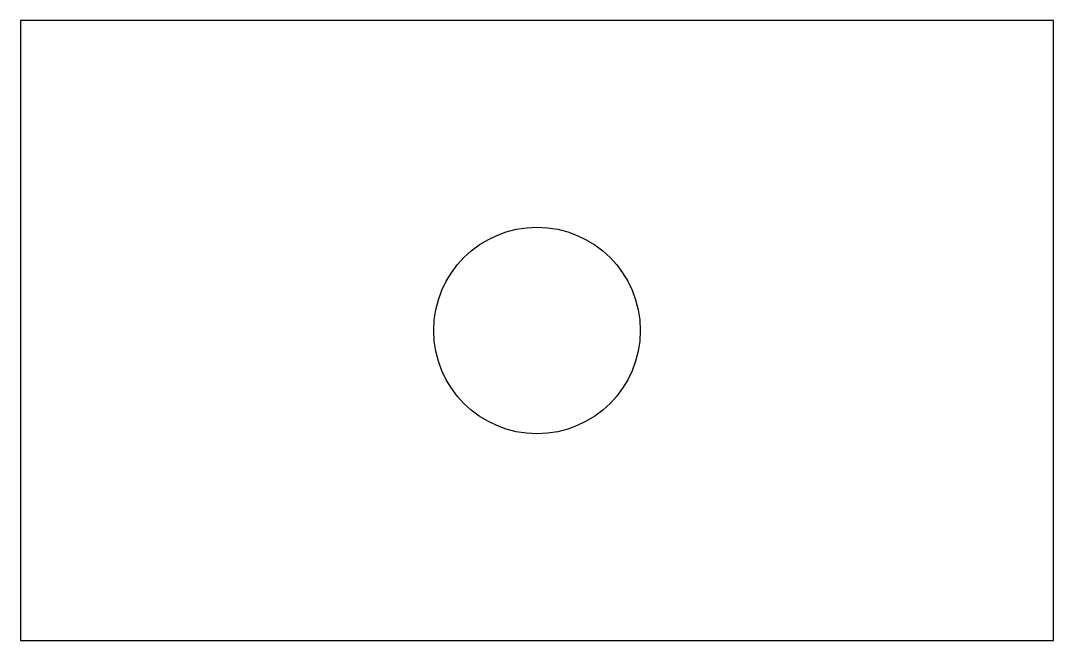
# Model space of a CAD drawing. Header units: metres. Extents: x 0 to 100, y 0 to 60.
import ezdxf

# ---------------------------------------------------------------- set-up
doc = ezdxf.new("R2010")
doc.units = ezdxf.units.M

msp = doc.modelspace()

# ---------------------------------------------------------------- linework, layer by layer
at = {"layer": 'DETAIL'}
msp.add_circle((50, 30), 10, dxfattribs=at)
at = {"layer": 'WALLS'}
for p, q in [((100, 60), (0, 60)), ((0, 60), (0, 0)), ((100, 0), (100, 60)), ((0, 0), (100, 0))]:
    msp.add_line(p, q, dxfattribs=at)

doc.saveas('drawing.dxf')
